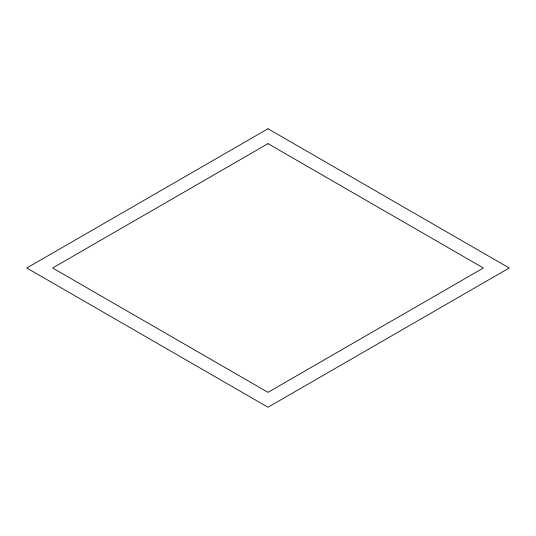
<?xml version="1.0" encoding="UTF-8"?>
<svg xmlns="http://www.w3.org/2000/svg" width="536" height="536" viewBox="0 0 536 536"><rect width="100%" height="100%" fill="white"/><g stroke="black" fill="none" stroke-linecap="round" stroke-linejoin="round"><path stroke-width="0.8" d="M268 128.747L26.8 268L268 407.253L509.2 268L268 128.747M268 143.661L52.642 268L268 392.339L483.358 268L268 143.661"/></g></svg>
